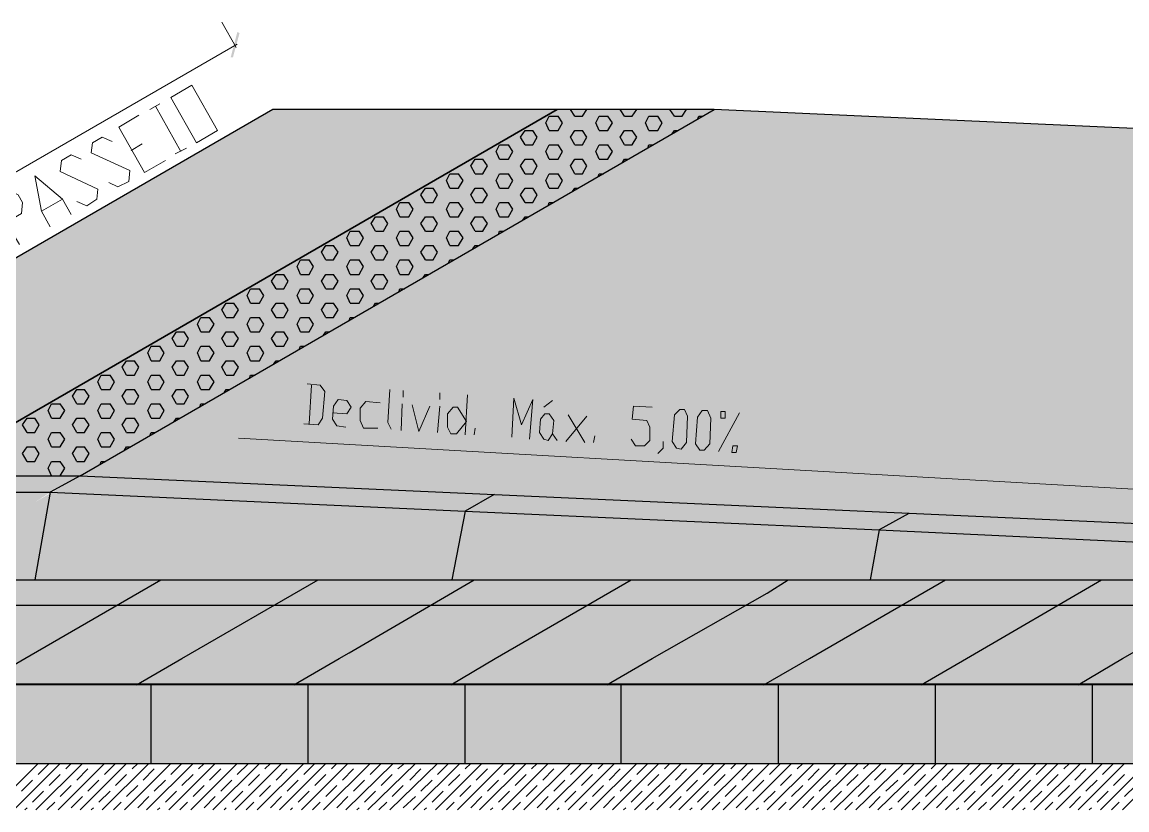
# Model space of a CAD drawing. Header units: feet. Extents: x 203667 to 205527, y 9204857 to 9205156.
# Drawn here: x 203745.794 to 203747.962, y 9204921.285 to 9204922.831 of the extents above; entities that cross this region are included whole.
import ezdxf

# ---------------------------------------------------------------- set-up
doc = ezdxf.new("R2010")
doc.units = ezdxf.units.FT
doc.header["$LTSCALE"] = 0.3
doc.header["$MEASUREMENT"] = 0
doc.layers.add('PDF_0', color=7, linetype='Continuous', true_color=0x929498)
doc.layers.add('PDF_A_Cotas', color=7, linetype='Continuous')
doc.layers.add('PDF_A_Texto', color=7, linetype='Continuous')

msp = doc.modelspace()

# ---------------------------------------------------------------- hatches: boundary and pattern name
at = {"layer": 'PDF_0', "transparency": 33554559}
msp.add_hatch(color=7, dxfattribs=at).paths.add_polyline_path([(203746.2035, 9204922.7617), (203746.2079, 9204922.7617), (203746.2209, 9204922.8095), (203746.2166, 9204922.8116)])
at = {"layer": 'PDF_0', "true_color": 0xdfdfdf, "transparency": 33554559}
msp.add_hatch(color=254, dxfattribs=at).paths.add_polyline_path([(203746.8441, 9204922.6596), (203746.286, 9204922.6596), (203745.0417, 9204921.9408), (203745.5998, 9204921.9408)])
at = {"layer": 'PDF_0', "true_color": 0xffff79, "transparency": 33554559}
msp.add_hatch(color=51, dxfattribs=at).paths.add_polyline_path([(203747.1525, 9204922.6596), (203746.8441, 9204922.6596), (203745.5998, 9204921.9408), (203745.9082, 9204921.9408)])
at = {"layer": 'PDF_0', "true_color": 0x2776bb, "transparency": 33554687}
h = msp.add_hatch(color=152, dxfattribs=at)
h.paths.add_polyline_path([(203750.2318, 9204922.5206), (203747.1525, 9204922.6596), (203746.9136, 9204922.5206), (203745.9082, 9204921.9408), (203748.9875, 9204921.8019), (203749.2263, 9204921.9408), (203749.6104, 9204922.1623), (203751.1482, 9204922.1623), (203751.7692, 9204922.5206)])
h.paths.add_polyline_path([(203754.6075, 9204922.5206), (203754.8485, 9204922.6596), (203751.7692, 9204922.5206), (203750.766, 9204921.9408), (203750.5249, 9204921.8019), (203753.6042, 9204921.9408)])
at = {"layer": 'PDF_0', "true_color": 0xc4c4c4, "transparency": 33554559}
msp.add_hatch(color=9, dxfattribs=at).paths.add_polyline_path([(203752.4641, 9204921.8887), (203750.5249, 9204921.8019), (203748.9875, 9204921.8019), (203747.0483, 9204921.8887), (203745.9082, 9204921.9408), (203745.8192, 9204921.8887), (203745.8496, 9204921.9083), (203745.9082, 9204921.9408), (203745.0417, 9204921.9408), (203744.9831, 9204921.9083), (203744.9809, 9204921.8887), (203744.9549, 9204921.7519), (203744.9527, 9204921.7367), (203754.3816, 9204921.7367), (203754.3816, 9204921.5825), (203754.4707, 9204921.6325), (203754.4707, 9204921.9408), (203753.6042, 9204921.9408)])
at = {"layer": 'PDF_0', "true_color": 0xacacac, "transparency": 33554559}
msp.add_hatch(color=253, dxfattribs=at).paths.add_polyline_path([(203754.3816, 9204921.7367), (203744.9527, 9204921.7367), (203744.918, 9204921.7172), (203744.8029, 9204921.6499), (203744.7963, 9204921.6455), (203744.6856, 9204921.5825), (203744.5966, 9204921.5304), (203754.0277, 9204921.5304), (203754.1145, 9204921.5825), (203754.2253, 9204921.6455)])
at = {"layer": 'PDF_0', "true_color": 0xa3a3a3, "transparency": 33554559}
msp.add_hatch(color=253, dxfattribs=at).paths.add_polyline_path([(203754.3816, 9204921.5825), (203754.3816, 9204921.7367), (203754.1145, 9204921.5825), (203754.0277, 9204921.5304), (203744.5966, 9204921.5304), (203744.5966, 9204921.3762), (203754.0277, 9204921.3762), (203754.2926, 9204921.5304)])

# ---------------------------------------------------------------- linework, layer by layer
at = {"layer": 'PDF_0', "color": 7, "lineweight": 25}
for points in [[(203745.5998, 9204921.9408), (203746.8441, 9204922.6596), (203746.286, 9204922.6596), (203745.0417, 9204921.9408)], [(203745.5998, 9204921.9408), (203746.8441, 9204922.6596)], [(203750.2318, 9204922.5206), (203747.1525, 9204922.6596), (203746.8441, 9204922.6596), (203745.5998, 9204921.9408), (203745.9082, 9204921.9408), (203747.1525, 9204922.6596)], [(203745.9082, 9204921.9408), (203747.1525, 9204922.6596)], [(203747.1525, 9204922.6596), (203746.8441, 9204922.6596)], [(203745.0417, 9204921.9408), (203745.9082, 9204921.9408), (203748.9875, 9204921.8019)], [(203745.9082, 9204921.9408), (203745.8496, 9204921.9083), (203745.8192, 9204921.7367)], [(203744.9831, 9204921.9083), (203745.8496, 9204921.9083), (203746.6639, 9204921.8714), (203747.4761, 9204921.8344), (203748.0841, 9204921.8062), (203748.8984, 9204921.7519)], [(203746.7204, 9204921.9039), (203746.6639, 9204921.8714), (203746.6378, 9204921.7367)], [(203747.5347, 9204921.867), (203747.4761, 9204921.8344), (203747.4587, 9204921.7367)], [(203744.9527, 9204921.7367), (203753.5152, 9204921.7367)], [(203745.615, 9204921.6868), (203746.4359, 9204921.6868)], [(203746.4359, 9204921.6868), (203747.2567, 9204921.6868)], [(203747.2567, 9204921.6868), (203748.0776, 9204921.6868)], [(203744.6009, 9204921.5326), (203754.0298, 9204921.5326)]]:
    msp.add_lwpolyline(points, dxfattribs=at)
at = {"layer": 'PDF_0', "lineweight": 25}
for points in [[(203746.8789, 9204922.6466), (203746.8702, 9204922.6596)], [(203746.8941, 9204922.6466), (203746.9028, 9204922.6596)], [(203746.9766, 9204922.6466), (203746.9679, 9204922.6596)], [(203746.9918, 9204922.6466), (203747.0005, 9204922.6596)], [(203747.0743, 9204922.6466), (203747.0656, 9204922.6596)], [(203747.0895, 9204922.6466), (203747.0982, 9204922.6596)], [(203746.8224, 9204922.6336), (203746.8289, 9204922.6466)], [(203746.8289, 9204922.6466), (203746.8463, 9204922.6466)], [(203746.855, 9204922.6336), (203746.8463, 9204922.6466)], [(203746.8789, 9204922.6466), (203746.8941, 9204922.6466)], [(203746.9201, 9204922.6336), (203746.9267, 9204922.6466)], [(203746.9267, 9204922.6466), (203746.944, 9204922.6466)], [(203746.9527, 9204922.6336), (203746.944, 9204922.6466)], [(203746.9766, 9204922.6466), (203746.9918, 9204922.6466)], [(203747.0179, 9204922.6336), (203747.0244, 9204922.6466)], [(203747.0244, 9204922.6466), (203747.0417, 9204922.6466)], [(203747.0504, 9204922.6336), (203747.0417, 9204922.6466)], [(203747.0743, 9204922.6466), (203747.0895, 9204922.6466)], [(203747.1199, 9204922.6401), (203747.1221, 9204922.6466)], [(203747.1221, 9204922.6466), (203747.1308, 9204922.6466)], [(203746.7725, 9204922.6053), (203746.7812, 9204922.6184)], [(203746.7812, 9204922.6184), (203746.7964, 9204922.6184)], [(203746.805, 9204922.6053), (203746.7964, 9204922.6184)], [(203746.8289, 9204922.6184), (203746.8224, 9204922.6336)], [(203746.8289, 9204922.6184), (203746.8463, 9204922.6184)], [(203746.8463, 9204922.6184), (203746.855, 9204922.6336)], [(203746.8702, 9204922.6053), (203746.8789, 9204922.6184)], [(203746.8789, 9204922.6184), (203746.8941, 9204922.6184)], [(203746.9028, 9204922.6053), (203746.8941, 9204922.6184)], [(203746.9267, 9204922.6184), (203746.9201, 9204922.6336)], [(203746.9267, 9204922.6184), (203746.944, 9204922.6184)], [(203746.944, 9204922.6184), (203746.9527, 9204922.6336)], [(203746.9679, 9204922.6053), (203746.9766, 9204922.6184)], [(203746.9766, 9204922.6184), (203746.9918, 9204922.6184)], [(203747.0005, 9204922.6053), (203746.9918, 9204922.6184)], [(203747.0244, 9204922.6184), (203747.0179, 9204922.6336)], [(203747.0244, 9204922.6184), (203747.0417, 9204922.6184)], [(203747.0417, 9204922.6184), (203747.0504, 9204922.6336)], [(203747.07, 9204922.6119), (203747.0743, 9204922.6184)], [(203747.0743, 9204922.6184), (203747.0808, 9204922.6184)], [(203746.7812, 9204922.5901), (203746.7725, 9204922.6053)], [(203746.7964, 9204922.5901), (203746.805, 9204922.6053)], [(203746.8789, 9204922.5901), (203746.8702, 9204922.6053)], [(203746.8941, 9204922.5901), (203746.9028, 9204922.6053)], [(203746.9766, 9204922.5901), (203746.9679, 9204922.6053)], [(203746.9918, 9204922.5901), (203747.0005, 9204922.6053)], [(203746.7247, 9204922.5771), (203746.7312, 9204922.5901)], [(203746.7312, 9204922.5619), (203746.7247, 9204922.5771)], [(203746.7312, 9204922.5901), (203746.7486, 9204922.5901)], [(203746.7573, 9204922.5771), (203746.7486, 9204922.5901)], [(203746.7486, 9204922.5619), (203746.7573, 9204922.5771)], [(203746.7812, 9204922.5901), (203746.7964, 9204922.5901)], [(203746.8224, 9204922.5771), (203746.8289, 9204922.5901)], [(203746.8289, 9204922.5619), (203746.8224, 9204922.5771)], [(203746.8289, 9204922.5901), (203746.8463, 9204922.5901)], [(203746.855, 9204922.5771), (203746.8463, 9204922.5901)], [(203746.8463, 9204922.5619), (203746.855, 9204922.5771)], [(203746.8789, 9204922.5901), (203746.8941, 9204922.5901)], [(203746.9201, 9204922.5771), (203746.9267, 9204922.5901)], [(203746.9267, 9204922.5619), (203746.9201, 9204922.5771)], [(203746.9267, 9204922.5901), (203746.944, 9204922.5901)], [(203746.9527, 9204922.5771), (203746.944, 9204922.5901)], [(203746.944, 9204922.5619), (203746.9527, 9204922.5771)], [(203746.9766, 9204922.5901), (203746.9918, 9204922.5901)], [(203747.0222, 9204922.5836), (203747.0244, 9204922.5901)], [(203747.0244, 9204922.5901), (203747.0331, 9204922.5901)], [(203746.6748, 9204922.5489), (203746.6834, 9204922.5619)], [(203746.6834, 9204922.5337), (203746.6748, 9204922.5489)], [(203746.6834, 9204922.5619), (203746.6986, 9204922.5619)], [(203746.7073, 9204922.5489), (203746.6986, 9204922.5619)], [(203746.6986, 9204922.5337), (203746.7073, 9204922.5489)], [(203746.7312, 9204922.5619), (203746.7486, 9204922.5619)], [(203746.7725, 9204922.5489), (203746.7812, 9204922.5619)], [(203746.7812, 9204922.5337), (203746.7725, 9204922.5489)], [(203746.7812, 9204922.5619), (203746.7964, 9204922.5619)], [(203746.805, 9204922.5489), (203746.7964, 9204922.5619)], [(203746.7964, 9204922.5337), (203746.805, 9204922.5489)], [(203746.8289, 9204922.5619), (203746.8463, 9204922.5619)], [(203746.8702, 9204922.5489), (203746.8789, 9204922.5619)], [(203746.8789, 9204922.5337), (203746.8702, 9204922.5489)], [(203746.8789, 9204922.5619), (203746.8941, 9204922.5619)], [(203746.9028, 9204922.5489), (203746.8941, 9204922.5619)], [(203746.8941, 9204922.5337), (203746.9028, 9204922.5489)], [(203746.9267, 9204922.5619), (203746.944, 9204922.5619)], [(203746.9723, 9204922.5554), (203746.9766, 9204922.5619)], [(203746.9766, 9204922.5619), (203746.9831, 9204922.5619)], [(203746.627, 9204922.5206), (203746.6335, 9204922.5337)], [(203746.6335, 9204922.5337), (203746.6509, 9204922.5337)], [(203746.6596, 9204922.5206), (203746.6509, 9204922.5337)], [(203746.6834, 9204922.5337), (203746.6986, 9204922.5337)], [(203746.7247, 9204922.5206), (203746.7312, 9204922.5337)], [(203746.7312, 9204922.5337), (203746.7486, 9204922.5337)], [(203746.7573, 9204922.5206), (203746.7486, 9204922.5337)], [(203746.7812, 9204922.5337), (203746.7964, 9204922.5337)], [(203746.8224, 9204922.5206), (203746.8289, 9204922.5337)], [(203746.8289, 9204922.5337), (203746.8463, 9204922.5337)], [(203746.855, 9204922.5206), (203746.8463, 9204922.5337)], [(203746.8789, 9204922.5337), (203746.8941, 9204922.5337)], [(203746.9245, 9204922.5272), (203746.9267, 9204922.5337)], [(203746.9267, 9204922.5337), (203746.9353, 9204922.5337)], [(203746.577, 9204922.4924), (203746.5857, 9204922.5054)], [(203746.5857, 9204922.5054), (203746.6009, 9204922.5054)], [(203746.6096, 9204922.4924), (203746.6009, 9204922.5054)], [(203746.6335, 9204922.5054), (203746.627, 9204922.5206)], [(203746.6335, 9204922.5054), (203746.6509, 9204922.5054)], [(203746.6509, 9204922.5054), (203746.6596, 9204922.5206)], [(203746.6748, 9204922.4924), (203746.6834, 9204922.5054)], [(203746.6834, 9204922.5054), (203746.6986, 9204922.5054)], [(203746.7073, 9204922.4924), (203746.6986, 9204922.5054)], [(203746.7312, 9204922.5054), (203746.7247, 9204922.5206)], [(203746.7312, 9204922.5054), (203746.7486, 9204922.5054)], [(203746.7486, 9204922.5054), (203746.7573, 9204922.5206)], [(203746.7725, 9204922.4924), (203746.7812, 9204922.5054)], [(203746.7812, 9204922.5054), (203746.7964, 9204922.5054)], [(203746.805, 9204922.4924), (203746.7964, 9204922.5054)], [(203746.8289, 9204922.5054), (203746.8224, 9204922.5206)], [(203746.8289, 9204922.5054), (203746.8463, 9204922.5054)], [(203746.8463, 9204922.5054), (203746.855, 9204922.5206)], [(203746.8745, 9204922.4989), (203746.8789, 9204922.5054)], [(203746.8789, 9204922.5054), (203746.8854, 9204922.5054)], [(203746.5857, 9204922.4772), (203746.577, 9204922.4924)], [(203746.6009, 9204922.4772), (203746.6096, 9204922.4924)], [(203746.6834, 9204922.4772), (203746.6748, 9204922.4924)], [(203746.6986, 9204922.4772), (203746.7073, 9204922.4924)], [(203746.7812, 9204922.4772), (203746.7725, 9204922.4924)], [(203746.7964, 9204922.4772), (203746.805, 9204922.4924)], [(203746.5293, 9204922.4642), (203746.5358, 9204922.4772)], [(203746.5358, 9204922.449), (203746.5293, 9204922.4642)], [(203746.5358, 9204922.4772), (203746.5531, 9204922.4772)], [(203746.5618, 9204922.4642), (203746.5531, 9204922.4772)], [(203746.5531, 9204922.449), (203746.5618, 9204922.4642)], [(203746.5857, 9204922.4772), (203746.6009, 9204922.4772)], [(203746.627, 9204922.4642), (203746.6335, 9204922.4772)], [(203746.6335, 9204922.449), (203746.627, 9204922.4642)], [(203746.6335, 9204922.4772), (203746.6509, 9204922.4772)], [(203746.6596, 9204922.4642), (203746.6509, 9204922.4772)], [(203746.6509, 9204922.449), (203746.6596, 9204922.4642)], [(203746.6834, 9204922.4772), (203746.6986, 9204922.4772)], [(203746.7247, 9204922.4642), (203746.7312, 9204922.4772)], [(203746.7312, 9204922.449), (203746.7247, 9204922.4642)], [(203746.7312, 9204922.4772), (203746.7486, 9204922.4772)], [(203746.7573, 9204922.4642), (203746.7486, 9204922.4772)], [(203746.7486, 9204922.449), (203746.7573, 9204922.4642)], [(203746.7812, 9204922.4772), (203746.7964, 9204922.4772)], [(203746.8268, 9204922.4707), (203746.8289, 9204922.4772)], [(203746.8289, 9204922.4772), (203746.8376, 9204922.4772)], [(203746.4793, 9204922.436), (203746.488, 9204922.449)], [(203746.488, 9204922.449), (203746.5032, 9204922.449)], [(203746.5119, 9204922.436), (203746.5032, 9204922.449)], [(203746.5358, 9204922.449), (203746.5531, 9204922.449)], [(203746.577, 9204922.436), (203746.5857, 9204922.449)], [(203746.5857, 9204922.449), (203746.6009, 9204922.449)], [(203746.6096, 9204922.436), (203746.6009, 9204922.449)], [(203746.6335, 9204922.449), (203746.6509, 9204922.449)], [(203746.6748, 9204922.436), (203746.6834, 9204922.449)], [(203746.6834, 9204922.449), (203746.6986, 9204922.449)], [(203746.7073, 9204922.436), (203746.6986, 9204922.449)], [(203746.7312, 9204922.449), (203746.7486, 9204922.449)], [(203746.7768, 9204922.4425), (203746.7812, 9204922.449)], [(203746.7812, 9204922.449), (203746.7877, 9204922.449)], [(203746.4315, 9204922.4077), (203746.4381, 9204922.4208)], [(203746.4381, 9204922.4208), (203746.4554, 9204922.4208)], [(203746.4641, 9204922.4077), (203746.4554, 9204922.4208)], [(203746.488, 9204922.4208), (203746.4793, 9204922.436)], [(203746.488, 9204922.4208), (203746.5032, 9204922.4208)], [(203746.5032, 9204922.4208), (203746.5119, 9204922.436)], [(203746.5293, 9204922.4077), (203746.5358, 9204922.4208)], [(203746.5358, 9204922.4208), (203746.5531, 9204922.4208)], [(203746.5618, 9204922.4077), (203746.5531, 9204922.4208)], [(203746.5857, 9204922.4208), (203746.577, 9204922.436)], [(203746.5857, 9204922.4208), (203746.6009, 9204922.4208)], [(203746.6009, 9204922.4208), (203746.6096, 9204922.436)], [(203746.627, 9204922.4077), (203746.6335, 9204922.4208)], [(203746.6335, 9204922.4208), (203746.6509, 9204922.4208)], [(203746.6596, 9204922.4077), (203746.6509, 9204922.4208)], [(203746.6834, 9204922.4208), (203746.6748, 9204922.436)], [(203746.6834, 9204922.4208), (203746.6986, 9204922.4208)], [(203746.6986, 9204922.4208), (203746.7073, 9204922.436)], [(203746.729, 9204922.4142), (203746.7312, 9204922.4208)], [(203746.7312, 9204922.4208), (203746.7399, 9204922.4208)], [(203746.4381, 9204922.3925), (203746.4315, 9204922.4077)], [(203746.4554, 9204922.3925), (203746.4641, 9204922.4077)], [(203746.5358, 9204922.3925), (203746.5293, 9204922.4077)], [(203746.5531, 9204922.3925), (203746.5618, 9204922.4077)], [(203746.6335, 9204922.3925), (203746.627, 9204922.4077)], [(203746.6509, 9204922.3925), (203746.6596, 9204922.4077)], [(203746.3816, 9204922.3795), (203746.3903, 9204922.3925)], [(203746.3903, 9204922.3643), (203746.3816, 9204922.3795)], [(203746.3903, 9204922.3925), (203746.4055, 9204922.3925)], [(203746.4142, 9204922.3795), (203746.4055, 9204922.3925)], [(203746.4055, 9204922.3643), (203746.4142, 9204922.3795)], [(203746.4381, 9204922.3925), (203746.4554, 9204922.3925)], [(203746.4793, 9204922.3795), (203746.488, 9204922.3925)], [(203746.488, 9204922.3643), (203746.4793, 9204922.3795)], [(203746.488, 9204922.3925), (203746.5032, 9204922.3925)], [(203746.5119, 9204922.3795), (203746.5032, 9204922.3925)], [(203746.5032, 9204922.3643), (203746.5119, 9204922.3795)], [(203746.5358, 9204922.3925), (203746.5531, 9204922.3925)], [(203746.577, 9204922.3795), (203746.5857, 9204922.3925)], [(203746.5857, 9204922.3643), (203746.577, 9204922.3795)], [(203746.5857, 9204922.3925), (203746.6009, 9204922.3925)], [(203746.6096, 9204922.3795), (203746.6009, 9204922.3925)], [(203746.6009, 9204922.3643), (203746.6096, 9204922.3795)], [(203746.6335, 9204922.3925), (203746.6509, 9204922.3925)], [(203746.6791, 9204922.386), (203746.6834, 9204922.3925)], [(203746.6834, 9204922.3925), (203746.69, 9204922.3925)], [(203746.3338, 9204922.3513), (203746.3403, 9204922.3643)], [(203746.3403, 9204922.3643), (203746.3577, 9204922.3643)], [(203746.3664, 9204922.3513), (203746.3577, 9204922.3643)], [(203746.3903, 9204922.3643), (203746.4055, 9204922.3643)], [(203746.4315, 9204922.3513), (203746.4381, 9204922.3643)], [(203746.4381, 9204922.3643), (203746.4554, 9204922.3643)], [(203746.4641, 9204922.3513), (203746.4554, 9204922.3643)], [(203746.488, 9204922.3643), (203746.5032, 9204922.3643)], [(203746.5293, 9204922.3513), (203746.5358, 9204922.3643)], [(203746.5358, 9204922.3643), (203746.5531, 9204922.3643)], [(203746.5618, 9204922.3513), (203746.5531, 9204922.3643)], [(203746.5857, 9204922.3643), (203746.6009, 9204922.3643)], [(203746.6313, 9204922.3578), (203746.6335, 9204922.3643)], [(203746.6335, 9204922.3643), (203746.6422, 9204922.3643)], [(203746.2839, 9204922.323), (203746.2926, 9204922.3361)], [(203746.2926, 9204922.3361), (203746.3078, 9204922.3361)], [(203746.3164, 9204922.323), (203746.3078, 9204922.3361)], [(203746.3403, 9204922.3361), (203746.3338, 9204922.3513)], [(203746.3403, 9204922.3361), (203746.3577, 9204922.3361)], [(203746.3577, 9204922.3361), (203746.3664, 9204922.3513)], [(203746.3816, 9204922.323), (203746.3903, 9204922.3361)], [(203746.3903, 9204922.3361), (203746.4055, 9204922.3361)], [(203746.4142, 9204922.323), (203746.4055, 9204922.3361)], [(203746.4381, 9204922.3361), (203746.4315, 9204922.3513)], [(203746.4381, 9204922.3361), (203746.4554, 9204922.3361)], [(203746.4554, 9204922.3361), (203746.4641, 9204922.3513)], [(203746.4793, 9204922.323), (203746.488, 9204922.3361)], [(203746.488, 9204922.3361), (203746.5032, 9204922.3361)], [(203746.5119, 9204922.323), (203746.5032, 9204922.3361)], [(203746.5358, 9204922.3361), (203746.5293, 9204922.3513)], [(203746.5358, 9204922.3361), (203746.5531, 9204922.3361)], [(203746.5531, 9204922.3361), (203746.5618, 9204922.3513)], [(203746.5814, 9204922.3296), (203746.5857, 9204922.3361)], [(203746.5857, 9204922.3361), (203746.5922, 9204922.3361)], [(203746.2926, 9204922.3078), (203746.2839, 9204922.323)], [(203746.3078, 9204922.3078), (203746.3164, 9204922.323)], [(203746.3903, 9204922.3078), (203746.3816, 9204922.323)], [(203746.4055, 9204922.3078), (203746.4142, 9204922.323)], [(203746.488, 9204922.3078), (203746.4793, 9204922.323)], [(203746.5032, 9204922.3078), (203746.5119, 9204922.323)], [(203746.2361, 9204922.2948), (203746.2426, 9204922.3078)], [(203746.2426, 9204922.2796), (203746.2361, 9204922.2948)], [(203746.2426, 9204922.3078), (203746.26, 9204922.3078)], [(203746.2687, 9204922.2948), (203746.26, 9204922.3078)], [(203746.26, 9204922.2796), (203746.2687, 9204922.2948)], [(203746.2926, 9204922.3078), (203746.3078, 9204922.3078)], [(203746.3338, 9204922.2948), (203746.3403, 9204922.3078)], [(203746.3403, 9204922.2796), (203746.3338, 9204922.2948)], [(203746.3403, 9204922.3078), (203746.3577, 9204922.3078)], [(203746.3664, 9204922.2948), (203746.3577, 9204922.3078)], [(203746.3577, 9204922.2796), (203746.3664, 9204922.2948)], [(203746.3903, 9204922.3078), (203746.4055, 9204922.3078)], [(203746.4315, 9204922.2948), (203746.4381, 9204922.3078)], [(203746.4381, 9204922.2796), (203746.4315, 9204922.2948)], [(203746.4381, 9204922.3078), (203746.4554, 9204922.3078)], [(203746.4641, 9204922.2948), (203746.4554, 9204922.3078)], [(203746.4554, 9204922.2796), (203746.4641, 9204922.2948)], [(203746.488, 9204922.3078), (203746.5032, 9204922.3078)], [(203746.5336, 9204922.3013), (203746.5358, 9204922.3078)], [(203746.5358, 9204922.3078), (203746.5445, 9204922.3078)], [(203746.1862, 9204922.2666), (203746.1948, 9204922.2796)], [(203746.1948, 9204922.2796), (203746.21, 9204922.2796)], [(203746.2187, 9204922.2666), (203746.21, 9204922.2796)], [(203746.2426, 9204922.2796), (203746.26, 9204922.2796)], [(203746.2839, 9204922.2666), (203746.2926, 9204922.2796)], [(203746.2926, 9204922.2796), (203746.3078, 9204922.2796)], [(203746.3164, 9204922.2666), (203746.3078, 9204922.2796)], [(203746.3403, 9204922.2796), (203746.3577, 9204922.2796)], [(203746.3816, 9204922.2666), (203746.3903, 9204922.2796)], [(203746.3903, 9204922.2796), (203746.4055, 9204922.2796)], [(203746.4142, 9204922.2666), (203746.4055, 9204922.2796)], [(203746.4381, 9204922.2796), (203746.4554, 9204922.2796)], [(203746.4837, 9204922.2731), (203746.488, 9204922.2796)], [(203746.488, 9204922.2796), (203746.4945, 9204922.2796)], [(203746.1384, 9204922.2383), (203746.1449, 9204922.2514)], [(203746.1449, 9204922.2514), (203746.1623, 9204922.2514)], [(203746.1709, 9204922.2383), (203746.1623, 9204922.2514)], [(203746.1948, 9204922.2514), (203746.1862, 9204922.2666)], [(203746.1948, 9204922.2514), (203746.21, 9204922.2514)], [(203746.21, 9204922.2514), (203746.2187, 9204922.2666)], [(203746.2361, 9204922.2383), (203746.2426, 9204922.2514)], [(203746.2426, 9204922.2514), (203746.26, 9204922.2514)], [(203746.2687, 9204922.2383), (203746.26, 9204922.2514)], [(203746.2926, 9204922.2514), (203746.2839, 9204922.2666)], [(203746.2926, 9204922.2514), (203746.3078, 9204922.2514)], [(203746.3078, 9204922.2514), (203746.3164, 9204922.2666)], [(203746.3338, 9204922.2383), (203746.3403, 9204922.2514)], [(203746.3403, 9204922.2514), (203746.3577, 9204922.2514)], [(203746.3664, 9204922.2383), (203746.3577, 9204922.2514)], [(203746.3903, 9204922.2514), (203746.3816, 9204922.2666)], [(203746.3903, 9204922.2514), (203746.4055, 9204922.2514)], [(203746.4055, 9204922.2514), (203746.4142, 9204922.2666)], [(203746.4359, 9204922.2449), (203746.4381, 9204922.2514)], [(203746.4381, 9204922.2514), (203746.4467, 9204922.2514)], [(203746.1449, 9204922.2231), (203746.1384, 9204922.2383)], [(203746.1623, 9204922.2231), (203746.1709, 9204922.2383)], [(203746.2426, 9204922.2231), (203746.2361, 9204922.2383)], [(203746.26, 9204922.2231), (203746.2687, 9204922.2383)], [(203746.3403, 9204922.2231), (203746.3338, 9204922.2383)], [(203746.3577, 9204922.2231), (203746.3664, 9204922.2383)], [(203746.0884, 9204922.2101), (203746.0971, 9204922.2231)], [(203746.0971, 9204922.1949), (203746.0884, 9204922.2101)], [(203746.0971, 9204922.2231), (203746.1123, 9204922.2231)], [(203746.121, 9204922.2101), (203746.1123, 9204922.2231)], [(203746.1123, 9204922.1949), (203746.121, 9204922.2101)], [(203746.1449, 9204922.2231), (203746.1623, 9204922.2231)], [(203746.1862, 9204922.2101), (203746.1948, 9204922.2231)], [(203746.1948, 9204922.1949), (203746.1862, 9204922.2101)], [(203746.1948, 9204922.2231), (203746.21, 9204922.2231)], [(203746.2187, 9204922.2101), (203746.21, 9204922.2231)], [(203746.21, 9204922.1949), (203746.2187, 9204922.2101)], [(203746.2426, 9204922.2231), (203746.26, 9204922.2231)], [(203746.2839, 9204922.2101), (203746.2926, 9204922.2231)], [(203746.2926, 9204922.1949), (203746.2839, 9204922.2101)], [(203746.2926, 9204922.2231), (203746.3078, 9204922.2231)], [(203746.3164, 9204922.2101), (203746.3078, 9204922.2231)], [(203746.3078, 9204922.1949), (203746.3164, 9204922.2101)], [(203746.3403, 9204922.2231), (203746.3577, 9204922.2231)], [(203746.3859, 9204922.2166), (203746.3903, 9204922.2231)], [(203746.3903, 9204922.2231), (203746.3968, 9204922.2231)], [(203746.0407, 9204922.1819), (203746.0472, 9204922.1949)], [(203746.0472, 9204922.1667), (203746.0407, 9204922.1819)], [(203746.0472, 9204922.1949), (203746.0645, 9204922.1949)], [(203746.0732, 9204922.1819), (203746.0645, 9204922.1949)], [(203746.0645, 9204922.1667), (203746.0732, 9204922.1819)], [(203746.0971, 9204922.1949), (203746.1123, 9204922.1949)], [(203746.1384, 9204922.1819), (203746.1449, 9204922.1949)], [(203746.1449, 9204922.1667), (203746.1384, 9204922.1819)], [(203746.1449, 9204922.1949), (203746.1623, 9204922.1949)], [(203746.1709, 9204922.1819), (203746.1623, 9204922.1949)], [(203746.1623, 9204922.1667), (203746.1709, 9204922.1819)], [(203746.1948, 9204922.1949), (203746.21, 9204922.1949)], [(203746.2361, 9204922.1819), (203746.2426, 9204922.1949)], [(203746.2426, 9204922.1667), (203746.2361, 9204922.1819)], [(203746.2426, 9204922.1949), (203746.26, 9204922.1949)], [(203746.2687, 9204922.1819), (203746.26, 9204922.1949)], [(203746.26, 9204922.1667), (203746.2687, 9204922.1819)], [(203746.2926, 9204922.1949), (203746.3078, 9204922.1949)], [(203746.3382, 9204922.1884), (203746.3403, 9204922.1949)], [(203746.3403, 9204922.1949), (203746.349, 9204922.1949)], [(203745.9907, 9204922.1537), (203745.9994, 9204922.1667)], [(203745.9994, 9204922.1667), (203746.0146, 9204922.1667)], [(203746.0233, 9204922.1537), (203746.0146, 9204922.1667)], [(203746.0472, 9204922.1667), (203746.0645, 9204922.1667)], [(203746.0884, 9204922.1537), (203746.0971, 9204922.1667)], [(203746.0971, 9204922.1667), (203746.1123, 9204922.1667)], [(203746.121, 9204922.1537), (203746.1123, 9204922.1667)], [(203746.1449, 9204922.1667), (203746.1623, 9204922.1667)], [(203746.1862, 9204922.1537), (203746.1948, 9204922.1667)], [(203746.1948, 9204922.1667), (203746.21, 9204922.1667)], [(203746.2187, 9204922.1537), (203746.21, 9204922.1667)], [(203746.2426, 9204922.1667), (203746.26, 9204922.1667)], [(203746.2882, 9204922.1602), (203746.2926, 9204922.1667)], [(203746.2926, 9204922.1667), (203746.2991, 9204922.1667)], [(203745.9429, 9204922.1254), (203745.9494, 9204922.1385)], [(203745.9494, 9204922.1385), (203745.9668, 9204922.1385)], [(203745.9755, 9204922.1254), (203745.9668, 9204922.1385)], [(203745.9994, 9204922.1385), (203745.9907, 9204922.1537)], [(203745.9994, 9204922.1385), (203746.0146, 9204922.1385)], [(203746.0146, 9204922.1385), (203746.0233, 9204922.1537)], [(203746.0407, 9204922.1254), (203746.0472, 9204922.1385)], [(203746.0472, 9204922.1385), (203746.0645, 9204922.1385)], [(203746.0732, 9204922.1254), (203746.0645, 9204922.1385)], [(203746.0971, 9204922.1385), (203746.0884, 9204922.1537)], [(203746.0971, 9204922.1385), (203746.1123, 9204922.1385)], [(203746.1123, 9204922.1385), (203746.121, 9204922.1537)], [(203746.1384, 9204922.1254), (203746.1449, 9204922.1385)], [(203746.1449, 9204922.1385), (203746.1623, 9204922.1385)], [(203746.1709, 9204922.1254), (203746.1623, 9204922.1385)], [(203746.1948, 9204922.1385), (203746.1862, 9204922.1537)], [(203746.1948, 9204922.1385), (203746.21, 9204922.1385)], [(203746.21, 9204922.1385), (203746.2187, 9204922.1537)], [(203746.2404, 9204922.1319), (203746.2426, 9204922.1385)], [(203746.2426, 9204922.1385), (203746.2513, 9204922.1385)], [(203745.9494, 9204922.1102), (203745.9429, 9204922.1254)], [(203745.9668, 9204922.1102), (203745.9755, 9204922.1254)], [(203746.0472, 9204922.1102), (203746.0407, 9204922.1254)], [(203746.0645, 9204922.1102), (203746.0732, 9204922.1254)], [(203746.1449, 9204922.1102), (203746.1384, 9204922.1254)], [(203746.1623, 9204922.1102), (203746.1709, 9204922.1254)], [(203745.893, 9204922.0972), (203745.9017, 9204922.1102)], [(203745.9017, 9204922.082), (203745.893, 9204922.0972)], [(203745.9017, 9204922.1102), (203745.9169, 9204922.1102)], [(203745.9256, 9204922.0972), (203745.9169, 9204922.1102)], [(203745.9169, 9204922.082), (203745.9256, 9204922.0972)], [(203745.9494, 9204922.1102), (203745.9668, 9204922.1102)], [(203745.9907, 9204922.0972), (203745.9994, 9204922.1102)], [(203745.9994, 9204922.082), (203745.9907, 9204922.0972)], [(203745.9994, 9204922.1102), (203746.0146, 9204922.1102)], [(203746.0233, 9204922.0972), (203746.0146, 9204922.1102)], [(203746.0146, 9204922.082), (203746.0233, 9204922.0972)], [(203746.0472, 9204922.1102), (203746.0645, 9204922.1102)], [(203746.0884, 9204922.0972), (203746.0971, 9204922.1102)], [(203746.0971, 9204922.082), (203746.0884, 9204922.0972)], [(203746.0971, 9204922.1102), (203746.1123, 9204922.1102)], [(203746.121, 9204922.0972), (203746.1123, 9204922.1102)], [(203746.1123, 9204922.082), (203746.121, 9204922.0972)], [(203746.1449, 9204922.1102), (203746.1623, 9204922.1102)], [(203746.1905, 9204922.1037), (203746.1948, 9204922.1102)], [(203746.1948, 9204922.1102), (203746.2014, 9204922.1102)], [(203745.8452, 9204922.069), (203745.8517, 9204922.082)], [(203745.8517, 9204922.082), (203745.8691, 9204922.082)], [(203745.8778, 9204922.069), (203745.8691, 9204922.082)], [(203745.9017, 9204922.082), (203745.9169, 9204922.082)], [(203745.9429, 9204922.069), (203745.9494, 9204922.082)], [(203745.9494, 9204922.082), (203745.9668, 9204922.082)], [(203745.9755, 9204922.069), (203745.9668, 9204922.082)], [(203745.9994, 9204922.082), (203746.0146, 9204922.082)], [(203746.0407, 9204922.069), (203746.0472, 9204922.082)], [(203746.0472, 9204922.082), (203746.0645, 9204922.082)], [(203746.0732, 9204922.069), (203746.0645, 9204922.082)], [(203746.0971, 9204922.082), (203746.1123, 9204922.082)], [(203746.1427, 9204922.0755), (203746.1449, 9204922.082)], [(203746.1449, 9204922.082), (203746.1536, 9204922.082)], [(203745.7953, 9204922.0407), (203745.804, 9204922.0538)], [(203745.804, 9204922.0538), (203745.8192, 9204922.0538)], [(203745.8278, 9204922.0407), (203745.8192, 9204922.0538)], [(203745.8517, 9204922.0538), (203745.8452, 9204922.069)], [(203745.8517, 9204922.0538), (203745.8691, 9204922.0538)], [(203745.8691, 9204922.0538), (203745.8778, 9204922.069)], [(203745.893, 9204922.0407), (203745.9017, 9204922.0538)], [(203745.9017, 9204922.0538), (203745.9169, 9204922.0538)], [(203745.9256, 9204922.0407), (203745.9169, 9204922.0538)], [(203745.9494, 9204922.0538), (203745.9429, 9204922.069)], [(203745.9494, 9204922.0538), (203745.9668, 9204922.0538)], [(203745.9668, 9204922.0538), (203745.9755, 9204922.069)], [(203745.9907, 9204922.0407), (203745.9994, 9204922.0538)], [(203745.9994, 9204922.0538), (203746.0146, 9204922.0538)], [(203746.0233, 9204922.0407), (203746.0146, 9204922.0538)], [(203746.0472, 9204922.0538), (203746.0407, 9204922.069)], [(203746.0472, 9204922.0538), (203746.0645, 9204922.0538)], [(203746.0645, 9204922.0538), (203746.0732, 9204922.069)], [(203746.0928, 9204922.0472), (203746.0971, 9204922.0538)], [(203746.0971, 9204922.0538), (203746.1036, 9204922.0538)], [(203745.804, 9204922.0255), (203745.7953, 9204922.0407)], [(203745.8192, 9204922.0255), (203745.8278, 9204922.0407)], [(203745.9017, 9204922.0255), (203745.893, 9204922.0407)], [(203745.9169, 9204922.0255), (203745.9256, 9204922.0407)], [(203745.9994, 9204922.0255), (203745.9907, 9204922.0407)], [(203746.0146, 9204922.0255), (203746.0233, 9204922.0407)], [(203745.804, 9204922.0255), (203745.8192, 9204922.0255)], [(203745.8452, 9204922.0125), (203745.8517, 9204922.0255)], [(203745.8517, 9204921.9973), (203745.8452, 9204922.0125)], [(203745.8517, 9204922.0255), (203745.8691, 9204922.0255)], [(203745.8778, 9204922.0125), (203745.8691, 9204922.0255)], [(203745.8691, 9204921.9973), (203745.8778, 9204922.0125)], [(203745.9017, 9204922.0255), (203745.9169, 9204922.0255)], [(203745.9429, 9204922.0125), (203745.9494, 9204922.0255)], [(203745.9494, 9204921.9973), (203745.9429, 9204922.0125)], [(203745.9494, 9204922.0255), (203745.9668, 9204922.0255)], [(203745.9755, 9204922.0125), (203745.9668, 9204922.0255)], [(203745.9668, 9204921.9973), (203745.9755, 9204922.0125)], [(203745.9994, 9204922.0255), (203746.0146, 9204922.0255)], [(203746.045, 9204922.019), (203746.0472, 9204922.0255)], [(203746.0472, 9204922.0255), (203746.0559, 9204922.0255)], [(203745.7953, 9204921.9843), (203745.804, 9204921.9973)], [(203745.804, 9204921.9973), (203745.8192, 9204921.9973)], [(203745.8278, 9204921.9843), (203745.8192, 9204921.9973)], [(203745.8517, 9204921.9973), (203745.8691, 9204921.9973)], [(203745.893, 9204921.9843), (203745.9017, 9204921.9973)], [(203745.9017, 9204921.9973), (203745.9169, 9204921.9973)], [(203745.9256, 9204921.9843), (203745.9169, 9204921.9973)], [(203745.9494, 9204921.9973), (203745.9668, 9204921.9973)], [(203745.9951, 9204921.9908), (203745.9994, 9204921.9973)], [(203745.9994, 9204921.9973), (203746.0059, 9204921.9973)], [(203745.804, 9204921.9691), (203745.7953, 9204921.9843)], [(203745.804, 9204921.9691), (203745.8192, 9204921.9691)], [(203745.8192, 9204921.9691), (203745.8278, 9204921.9843)], [(203745.8452, 9204921.956), (203745.8517, 9204921.9691)], [(203745.8517, 9204921.9691), (203745.8691, 9204921.9691)], [(203745.8778, 9204921.956), (203745.8691, 9204921.9691)], [(203745.9017, 9204921.9691), (203745.893, 9204921.9843)], [(203745.9017, 9204921.9691), (203745.9169, 9204921.9691)], [(203745.9169, 9204921.9691), (203745.9256, 9204921.9843)], [(203745.9473, 9204921.9626), (203745.9494, 9204921.9691)], [(203745.9494, 9204921.9691), (203745.9581, 9204921.9691)], [(203745.8517, 9204921.9408), (203745.8452, 9204921.956)], [(203745.8691, 9204921.9408), (203745.8778, 9204921.956)]]:
    msp.add_lwpolyline(points, dxfattribs=at)
at = {"layer": 'PDF_0', "color": 252, "lineweight": 25, "true_color": 0x858585}
for points in [[(203745.7106, 9204921.5304), (203745.7996, 9204921.5825), (203746.0667, 9204921.7367)], [(203746.0189, 9204921.5304), (203746.108, 9204921.5825), (203746.3751, 9204921.7367)], [(203746.3273, 9204921.5304), (203746.4163, 9204921.5825), (203746.4359, 9204921.5934), (203746.6813, 9204921.7367)], [(203746.6357, 9204921.5304), (203746.7225, 9204921.5825), (203746.9896, 9204921.7367)], [(203746.9419, 9204921.5304), (203747.0309, 9204921.5825), (203747.2567, 9204921.7107), (203747.298, 9204921.7367)], [(203747.2502, 9204921.5304), (203747.3393, 9204921.5825), (203747.6064, 9204921.7367)], [(203747.5586, 9204921.5304), (203747.6476, 9204921.5825), (203747.9125, 9204921.7367)], [(203747.8669, 9204921.5304), (203747.9538, 9204921.5825), (203748.0776, 9204921.652), (203748.2209, 9204921.7367)]]:
    msp.add_lwpolyline(points, dxfattribs=at)
at = {"layer": 'PDF_0', "color": 7, "lineweight": 25}
msp.add_lwpolyline([(203754.0277, 9204921.5304), (203744.5966, 9204921.5304), (203744.5966, 9204921.3762), (203754.0277, 9204921.3762)], close=True, dxfattribs=at)
at = {"layer": 'PDF_0', "color": 252, "lineweight": 25, "true_color": 0x868686}
for points in [[(203746.0472, 9204921.3762), (203746.0472, 9204921.5304)], [(203746.3555, 9204921.3762), (203746.3555, 9204921.5304)], [(203746.6639, 9204921.3762), (203746.6639, 9204921.5304)], [(203746.9701, 9204921.3762), (203746.9701, 9204921.5304)], [(203747.2784, 9204921.3762), (203747.2784, 9204921.5304)], [(203747.5868, 9204921.3762), (203747.5868, 9204921.5304)], [(203747.8952, 9204921.3762), (203747.8952, 9204921.5304)]]:
    msp.add_lwpolyline(points, dxfattribs=at)
at = {"layer": 'PDF_0', "color": 45, "lineweight": 5, "true_color": 0xab7f53}
for points in [[(203745.7345, 9204921.285), (203745.8257, 9204921.3762)], [(203745.7779, 9204921.285), (203745.8691, 9204921.3762)], [(203745.8213, 9204921.285), (203745.9125, 9204921.3762)], [(203745.8257, 9204921.3545), (203745.8474, 9204921.3762)], [(203745.8648, 9204921.285), (203745.956, 9204921.3762)], [(203745.88, 9204921.3654), (203745.8908, 9204921.3762)], [(203745.9017, 9204921.3437), (203745.9234, 9204921.3654)], [(203745.9082, 9204921.285), (203745.9994, 9204921.3762)], [(203745.9516, 9204921.285), (203746.0428, 9204921.3762)], [(203745.956, 9204921.3545), (203745.9777, 9204921.3762)], [(203745.9951, 9204921.285), (203746.0863, 9204921.3762)], [(203746.0103, 9204921.3654), (203746.0211, 9204921.3762)], [(203746.032, 9204921.3437), (203746.0537, 9204921.3654)], [(203746.0385, 9204921.285), (203746.1297, 9204921.3762)], [(203746.0819, 9204921.285), (203746.1731, 9204921.3762)], [(203746.0863, 9204921.3545), (203746.108, 9204921.3762)], [(203746.1253, 9204921.285), (203746.2166, 9204921.3762)], [(203746.1405, 9204921.3654), (203746.1514, 9204921.3762)], [(203746.1623, 9204921.3437), (203746.184, 9204921.3654)], [(203746.1688, 9204921.285), (203746.26, 9204921.3762)], [(203746.2122, 9204921.285), (203746.3034, 9204921.3762)], [(203746.2166, 9204921.3545), (203746.2383, 9204921.3762)], [(203746.2556, 9204921.285), (203746.3468, 9204921.3762)], [(203746.2708, 9204921.3654), (203746.2817, 9204921.3762)], [(203746.2926, 9204921.3437), (203746.3143, 9204921.3654)], [(203746.2991, 9204921.285), (203746.3903, 9204921.3762)], [(203746.3425, 9204921.285), (203746.4337, 9204921.3762)], [(203746.3468, 9204921.3545), (203746.3686, 9204921.3762)], [(203746.3859, 9204921.285), (203746.4771, 9204921.3762)], [(203746.4011, 9204921.3654), (203746.412, 9204921.3762)], [(203746.4229, 9204921.3437), (203746.4446, 9204921.3654)], [(203746.4294, 9204921.285), (203746.5227, 9204921.3762)], [(203746.4728, 9204921.285), (203746.5662, 9204921.3762)], [(203746.4771, 9204921.3545), (203746.4989, 9204921.3762)], [(203746.5162, 9204921.285), (203746.6096, 9204921.3762)], [(203746.5314, 9204921.3654), (203746.5445, 9204921.3762)], [(203746.5553, 9204921.3437), (203746.577, 9204921.3654)], [(203746.5618, 9204921.285), (203746.653, 9204921.3762)], [(203746.6053, 9204921.285), (203746.6965, 9204921.3762)], [(203746.6096, 9204921.3545), (203746.6313, 9204921.3762)], [(203746.6487, 9204921.285), (203746.7399, 9204921.3762)], [(203746.6639, 9204921.3654), (203746.6748, 9204921.3762)], [(203746.6856, 9204921.3437), (203746.7073, 9204921.3654)], [(203746.6921, 9204921.285), (203746.7833, 9204921.3762)], [(203746.7356, 9204921.285), (203746.8268, 9204921.3762)], [(203746.7399, 9204921.3545), (203746.7616, 9204921.3762)], [(203746.779, 9204921.285), (203746.8702, 9204921.3762)], [(203746.7942, 9204921.3654), (203746.805, 9204921.3762)], [(203746.8159, 9204921.3437), (203746.8376, 9204921.3654)], [(203746.8224, 9204921.285), (203746.9136, 9204921.3762)], [(203746.8659, 9204921.285), (203746.9571, 9204921.3762)], [(203746.8702, 9204921.3545), (203746.8919, 9204921.3762)], [(203746.9093, 9204921.285), (203747.0005, 9204921.3762)], [(203746.9245, 9204921.3654), (203746.9353, 9204921.3762)], [(203746.9462, 9204921.3437), (203746.9679, 9204921.3654)], [(203746.9527, 9204921.285), (203747.0439, 9204921.3762)], [(203746.9961, 9204921.285), (203747.0874, 9204921.3762)], [(203747.0005, 9204921.3545), (203747.0222, 9204921.3762)], [(203747.0396, 9204921.285), (203747.1308, 9204921.3762)], [(203747.0548, 9204921.3654), (203747.0656, 9204921.3762)], [(203747.0765, 9204921.3437), (203747.0982, 9204921.3654)], [(203747.083, 9204921.285), (203747.1742, 9204921.3762)], [(203747.1264, 9204921.285), (203747.2176, 9204921.3762)], [(203747.1308, 9204921.3545), (203747.1525, 9204921.3762)], [(203747.1699, 9204921.285), (203747.2611, 9204921.3762)], [(203747.1851, 9204921.3654), (203747.1959, 9204921.3762)], [(203747.2068, 9204921.3437), (203747.2285, 9204921.3654)], [(203747.2133, 9204921.285), (203747.3045, 9204921.3762)], [(203747.2567, 9204921.285), (203747.3479, 9204921.3762)], [(203747.2611, 9204921.3545), (203747.2828, 9204921.3762)], [(203747.3002, 9204921.285), (203747.3914, 9204921.3762)], [(203747.3154, 9204921.3654), (203747.3262, 9204921.3762)], [(203747.3371, 9204921.3437), (203747.3588, 9204921.3654)], [(203747.3436, 9204921.285), (203747.4348, 9204921.3762)], [(203747.387, 9204921.285), (203747.4804, 9204921.3762)], [(203747.3914, 9204921.3545), (203747.4131, 9204921.3762)], [(203747.4305, 9204921.285), (203747.5238, 9204921.3762)], [(203747.4457, 9204921.3654), (203747.4565, 9204921.3762)], [(203747.4674, 9204921.3437), (203747.4891, 9204921.3654)], [(203747.4739, 9204921.285), (203747.5673, 9204921.3762)], [(203747.5195, 9204921.285), (203747.6107, 9204921.3762)], [(203747.5238, 9204921.3545), (203747.5456, 9204921.3762)], [(203747.5629, 9204921.285), (203747.6541, 9204921.3762)], [(203747.5781, 9204921.3654), (203747.589, 9204921.3762)], [(203747.5998, 9204921.3437), (203747.6216, 9204921.3654)], [(203747.6064, 9204921.285), (203747.6976, 9204921.3762)], [(203747.6498, 9204921.285), (203747.741, 9204921.3762)], [(203747.6541, 9204921.3545), (203747.6758, 9204921.3762)], [(203747.6932, 9204921.285), (203747.7844, 9204921.3762)], [(203747.7084, 9204921.3654), (203747.7193, 9204921.3762)], [(203747.7301, 9204921.3437), (203747.7518, 9204921.3654)], [(203747.7366, 9204921.285), (203747.8279, 9204921.3762)], [(203747.7801, 9204921.285), (203747.8713, 9204921.3762)], [(203747.7844, 9204921.3545), (203747.8061, 9204921.3762)], [(203747.8235, 9204921.285), (203747.9147, 9204921.3762)], [(203747.8387, 9204921.3654), (203747.8496, 9204921.3762)], [(203747.8604, 9204921.3437), (203747.8821, 9204921.3654)], [(203747.8669, 9204921.285), (203747.9581, 9204921.3762)], [(203747.9104, 9204921.285), (203748.0016, 9204921.3762)], [(203747.9147, 9204921.3545), (203747.9364, 9204921.3762)], [(203747.9538, 9204921.285), (203748.045, 9204921.3762)], [(203745.7931, 9204921.3219), (203745.8148, 9204921.3437)], [(203745.8474, 9204921.3328), (203745.8691, 9204921.3545)], [(203745.9234, 9204921.3219), (203745.9451, 9204921.3437)], [(203745.9777, 9204921.3328), (203745.9994, 9204921.3545)], [(203746.0537, 9204921.3219), (203746.0754, 9204921.3437)], [(203746.108, 9204921.3328), (203746.1297, 9204921.3545)], [(203746.184, 9204921.3219), (203746.2057, 9204921.3437)], [(203746.2383, 9204921.3328), (203746.26, 9204921.3545)], [(203746.3143, 9204921.3219), (203746.336, 9204921.3437)], [(203746.3686, 9204921.3328), (203746.3903, 9204921.3545)], [(203746.4446, 9204921.3219), (203746.4663, 9204921.3437)], [(203746.4989, 9204921.3328), (203746.5206, 9204921.3545)], [(203746.577, 9204921.3219), (203746.5987, 9204921.3437)], [(203746.6313, 9204921.3328), (203746.653, 9204921.3545)], [(203746.7073, 9204921.3219), (203746.729, 9204921.3437)], [(203746.7616, 9204921.3328), (203746.7833, 9204921.3545)], [(203746.8376, 9204921.3219), (203746.8593, 9204921.3437)], [(203746.8919, 9204921.3328), (203746.9136, 9204921.3545)], [(203746.9679, 9204921.3219), (203746.9896, 9204921.3437)], [(203747.0222, 9204921.3328), (203747.0439, 9204921.3545)], [(203747.0982, 9204921.3219), (203747.1199, 9204921.3437)], [(203747.1525, 9204921.3328), (203747.1742, 9204921.3545)], [(203747.2285, 9204921.3219), (203747.2502, 9204921.3437)], [(203747.2828, 9204921.3328), (203747.3045, 9204921.3545)], [(203747.3588, 9204921.3219), (203747.3805, 9204921.3437)], [(203747.4131, 9204921.3328), (203747.4348, 9204921.3545)], [(203747.4891, 9204921.3219), (203747.513, 9204921.3437)], [(203747.5456, 9204921.3328), (203747.5673, 9204921.3545)], [(203747.6216, 9204921.3219), (203747.6433, 9204921.3437)], [(203747.6758, 9204921.3328), (203747.6976, 9204921.3545)], [(203747.7518, 9204921.3219), (203747.7736, 9204921.3437)], [(203747.8061, 9204921.3328), (203747.8279, 9204921.3545)], [(203747.8821, 9204921.3219), (203747.9039, 9204921.3437)], [(203747.9364, 9204921.3328), (203747.9581, 9204921.3545)], [(203745.8148, 9204921.3002), (203745.8365, 9204921.3219)], [(203745.8691, 9204921.3111), (203745.8908, 9204921.3328)], [(203745.9451, 9204921.3002), (203745.9668, 9204921.3219)], [(203745.9994, 9204921.3111), (203746.0211, 9204921.3328)], [(203746.0754, 9204921.3002), (203746.0971, 9204921.3219)], [(203746.1297, 9204921.3111), (203746.1514, 9204921.3328)], [(203746.2057, 9204921.3002), (203746.2274, 9204921.3219)], [(203746.26, 9204921.3111), (203746.2817, 9204921.3328)], [(203746.336, 9204921.3002), (203746.3577, 9204921.3219)], [(203746.3903, 9204921.3111), (203746.412, 9204921.3328)], [(203746.4663, 9204921.3002), (203746.488, 9204921.3219)], [(203746.5206, 9204921.3111), (203746.5423, 9204921.3328)], [(203746.5987, 9204921.3002), (203746.6205, 9204921.3219)], [(203746.653, 9204921.3111), (203746.6748, 9204921.3328)], [(203746.729, 9204921.3002), (203746.7508, 9204921.3219)], [(203746.7833, 9204921.3111), (203746.805, 9204921.3328)], [(203746.8593, 9204921.3002), (203746.8811, 9204921.3219)], [(203746.9136, 9204921.3111), (203746.9353, 9204921.3328)], [(203746.9896, 9204921.3002), (203747.0113, 9204921.3219)], [(203747.0439, 9204921.3111), (203747.0656, 9204921.3328)], [(203747.1199, 9204921.3002), (203747.1416, 9204921.3219)], [(203747.1742, 9204921.3111), (203747.1959, 9204921.3328)], [(203747.2502, 9204921.3002), (203747.2719, 9204921.3219)], [(203747.3045, 9204921.3111), (203747.3262, 9204921.3328)], [(203747.3805, 9204921.3002), (203747.4022, 9204921.3219)], [(203747.4348, 9204921.3111), (203747.4565, 9204921.3328)], [(203747.513, 9204921.3002), (203747.5347, 9204921.3219)], [(203747.5673, 9204921.3111), (203747.589, 9204921.3328)], [(203747.6433, 9204921.3002), (203747.665, 9204921.3219)], [(203747.6976, 9204921.3111), (203747.7193, 9204921.3328)], [(203747.7736, 9204921.3002), (203747.7953, 9204921.3219)], [(203747.8279, 9204921.3111), (203747.8496, 9204921.3328)], [(203747.9039, 9204921.3002), (203747.9256, 9204921.3219)], [(203747.9581, 9204921.3111), (203747.9799, 9204921.3328)], [(203745.843, 9204921.285), (203745.8582, 9204921.3002)], [(203745.8908, 9204921.2894), (203745.9125, 9204921.3111)], [(203745.9733, 9204921.285), (203745.9885, 9204921.3002)], [(203746.0211, 9204921.2894), (203746.0428, 9204921.3111)], [(203746.1036, 9204921.285), (203746.1188, 9204921.3002)], [(203746.1514, 9204921.2894), (203746.1731, 9204921.3111)], [(203746.2339, 9204921.285), (203746.2491, 9204921.3002)], [(203746.2817, 9204921.2894), (203746.3034, 9204921.3111)], [(203746.3642, 9204921.285), (203746.3794, 9204921.3002)], [(203746.412, 9204921.2894), (203746.4337, 9204921.3111)], [(203746.4945, 9204921.285), (203746.5097, 9204921.3002)], [(203746.5423, 9204921.2894), (203746.5662, 9204921.3111)], [(203746.627, 9204921.285), (203746.6422, 9204921.3002)], [(203746.6748, 9204921.2894), (203746.6965, 9204921.3111)], [(203746.7573, 9204921.285), (203746.7725, 9204921.3002)], [(203746.805, 9204921.2894), (203746.8268, 9204921.3111)], [(203746.8876, 9204921.285), (203746.9028, 9204921.3002)], [(203746.9353, 9204921.2894), (203746.9571, 9204921.3111)], [(203747.0179, 9204921.285), (203747.0331, 9204921.3002)], [(203747.0656, 9204921.2894), (203747.0874, 9204921.3111)], [(203747.1482, 9204921.285), (203747.1634, 9204921.3002)], [(203747.1959, 9204921.2894), (203747.2176, 9204921.3111)], [(203747.2784, 9204921.285), (203747.2936, 9204921.3002)], [(203747.3262, 9204921.2894), (203747.3479, 9204921.3111)], [(203747.4087, 9204921.285), (203747.4239, 9204921.3002)], [(203747.4565, 9204921.2894), (203747.4782, 9204921.3111)], [(203747.5412, 9204921.285), (203747.5564, 9204921.3002)], [(203747.589, 9204921.2894), (203747.6107, 9204921.3111)], [(203747.6715, 9204921.285), (203747.6867, 9204921.3002)], [(203747.7193, 9204921.2894), (203747.741, 9204921.3111)], [(203747.8018, 9204921.285), (203747.817, 9204921.3002)], [(203747.8496, 9204921.2894), (203747.8713, 9204921.3111)], [(203747.9321, 9204921.285), (203747.9473, 9204921.3002)], [(203745.7996, 9204921.285), (203745.804, 9204921.2894)], [(203745.9299, 9204921.285), (203745.9342, 9204921.2894)], [(203746.0602, 9204921.285), (203746.0645, 9204921.2894)], [(203746.1905, 9204921.285), (203746.1948, 9204921.2894)], [(203746.3208, 9204921.285), (203746.3251, 9204921.2894)], [(203746.4511, 9204921.285), (203746.4554, 9204921.2894)], [(203746.5835, 9204921.285), (203746.5879, 9204921.2894)], [(203746.7138, 9204921.285), (203746.7182, 9204921.2894)], [(203746.8441, 9204921.285), (203746.8485, 9204921.2894)], [(203746.9744, 9204921.285), (203746.9788, 9204921.2894)], [(203747.1047, 9204921.285), (203747.1091, 9204921.2894)], [(203747.235, 9204921.285), (203747.2394, 9204921.2894)], [(203747.3653, 9204921.285), (203747.3697, 9204921.2894)], [(203747.4956, 9204921.285), (203747.5021, 9204921.2894)], [(203747.6281, 9204921.285), (203747.6324, 9204921.2894)], [(203747.7584, 9204921.285), (203747.7627, 9204921.2894)], [(203747.8887, 9204921.285), (203747.893, 9204921.2894)]]:
    msp.add_lwpolyline(points, dxfattribs=at)
at = {"layer": 'PDF_A_Cotas', "lineweight": 0}
for points in [[(203746.2144, 9204922.7812), (203746.1862, 9204922.8312)], [(203744.9636, 9204922.0646), (203746.2166, 9204922.7878)]]:
    msp.add_lwpolyline(points, dxfattribs=at)
at = {"layer": 'PDF_A_Cotas', "lineweight": 18}
msp.add_lwpolyline([(203748.9375, 9204921.8844), (203748.9288, 9204921.8605), (203746.2187, 9204922.0147)], dxfattribs=at)
at = {"layer": 'PDF_A_Cotas', "color": 250, "lineweight": 0, "true_color": 0x3a3a3a}
for points in [[(203744.5966, 9204921.5304), (203754.0277, 9204921.5304)], [(203754.0277, 9204921.3762), (203744.5966, 9204921.3762)]]:
    msp.add_lwpolyline(points, dxfattribs=at)
at = {"layer": 'PDF_A_Texto', "lineweight": 0}
msp.add_lwpolyline([(203746.1362, 9204922.5945), (203746.0863, 9204922.6835), (203746.1275, 9204922.7074), (203746.1775, 9204922.6184)], close=True, dxfattribs=at)
for points in [[(203746.045, 9204922.6596), (203746.0645, 9204922.6705)], [(203746.0559, 9204922.6661), (203746.1058, 9204922.5771)], [(203746.0341, 9204922.5359), (203745.9842, 9204922.6249), (203746.0233, 9204922.6488)], [(203745.9647, 9204922.5163), (203745.982, 9204922.5076), (203746.0037, 9204922.5185), (203746.0059, 9204922.5402), (203745.9299, 9204922.5749), (203745.9321, 9204922.5945), (203745.9516, 9204922.6053), (203745.9712, 9204922.5967)], [(203746.0081, 9204922.5793), (203746.0298, 9204922.5923)], [(203745.9017, 9204922.4794), (203745.9212, 9204922.4707), (203745.9408, 9204922.4837), (203745.9429, 9204922.5033), (203745.8691, 9204922.538), (203745.8713, 9204922.5597), (203745.8908, 9204922.5706), (203745.9104, 9204922.5619)], [(203746.0949, 9204922.5728), (203746.1167, 9204922.5836)], [(203746.0341, 9204922.5359), (203746.0754, 9204922.5597)], [(203745.8496, 9204922.4294), (203745.8322, 9204922.4598), (203745.8192, 9204922.5293), (203745.8734, 9204922.4837), (203745.8908, 9204922.4533)], [(203745.7888, 9204922.3947), (203745.7366, 9204922.4816), (203745.7692, 9204922.5011), (203745.7866, 9204922.4924), (203745.7953, 9204922.4772), (203745.7931, 9204922.4555), (203745.7627, 9204922.4381)], [(203745.8322, 9204922.4598), (203745.8734, 9204922.4837)]]:
    msp.add_lwpolyline(points, dxfattribs=at)
at = {"layer": 'PDF_A_Texto', "lineweight": 18}
for points in [[(203746.3468, 9204922.0429), (203746.3751, 9204922.0407), (203746.3838, 9204922.0538), (203746.3881, 9204922.1059), (203746.3794, 9204922.1189), (203746.3534, 9204922.1211)], [(203746.362, 9204922.1189), (203746.3577, 9204922.0429)], [(203746.5162, 9204922.1102), (203746.5119, 9204922.0451), (203746.5184, 9204922.032)], [(203746.5423, 9204922.095), (203746.5423, 9204922.1081)], [(203746.6139, 9204922.0907), (203746.6139, 9204922.1037)], [(203746.6682, 9204922.0994), (203746.6639, 9204922.0212)], [(203746.4033, 9204922.0646), (203746.4315, 9204922.0624), (203746.4402, 9204922.0755), (203746.4315, 9204922.0885), (203746.4142, 9204922.0907), (203746.4055, 9204922.0776), (203746.4033, 9204922.0516), (203746.412, 9204922.0386), (203746.4294, 9204922.0364)], [(203746.4967, 9204922.0842), (203746.4685, 9204922.0863), (203746.4576, 9204922.0733), (203746.4576, 9204922.0494), (203746.4641, 9204922.0342), (203746.4923, 9204922.0342)], [(203746.5379, 9204922.0299), (203746.5401, 9204922.082)], [(203746.5597, 9204922.0798), (203746.5727, 9204922.0277), (203746.5944, 9204922.0776)], [(203746.6096, 9204922.0255), (203746.6139, 9204922.0776)], [(203746.7551, 9204922.0168), (203746.7594, 9204922.0929), (203746.7746, 9204922.0407), (203746.7964, 9204922.0907), (203746.7898, 9204922.0125)], [(203746.8354, 9204922.0885), (203746.8181, 9204922.0755)], [(203746.9896, 9204922.0125), (203746.9983, 9204921.9995), (203747.0157, 9204921.9995), (203747.0265, 9204922.0103), (203747.0265, 9204922.0364), (203747.02, 9204922.0494), (203746.9918, 9204922.0516), (203746.994, 9204922.0776), (203747.0309, 9204922.0755)], [(203746.8615, 9204922.0082), (203746.9028, 9204922.0581)], [(203746.8659, 9204922.0603), (203746.8984, 9204922.006)], [(203747.2024, 9204922.0646), (203747.1612, 9204921.9886)], [(203746.6813, 9204922.0212), (203746.6834, 9204922.0342)], [(203746.8354, 9204922.0234), (203746.8441, 9204922.0103)], [(203746.9158, 9204922.006), (203746.918, 9204922.019)], [(203747.0526, 9204922.0082), (203747.0526, 9204921.9951), (203747.0417, 9204921.9843)]]:
    msp.add_lwpolyline(points, dxfattribs=at)
for points in [[(203746.6661, 9204922.0472), (203746.6465, 9204922.0234), (203746.6357, 9204922.0234), (203746.6292, 9204922.0364), (203746.6292, 9204922.0624), (203746.64, 9204922.0755), (203746.6487, 9204922.0755)], [(203746.8268, 9204922.0103), (203746.8181, 9204922.0125), (203746.8094, 9204922.0255), (203746.8116, 9204922.0516), (203746.8202, 9204922.0624), (203746.8289, 9204922.0624), (203746.8376, 9204922.0494), (203746.8354, 9204922.0234)], [(203747.0787, 9204921.9951), (203747.07, 9204922.0082), (203747.0743, 9204922.0603), (203747.0852, 9204922.0711), (203747.0939, 9204922.0711), (203747.1004, 9204922.0581), (203747.0982, 9204922.006), (203747.0874, 9204921.993)], [(203747.1243, 9204921.9908), (203747.1156, 9204922.0038), (203747.1199, 9204922.0559), (203747.1286, 9204922.069), (203747.1395, 9204922.069), (203747.146, 9204922.0538), (203747.1438, 9204922.0038), (203747.133, 9204921.9908)], [(203747.1655, 9204922.0668), (203747.1655, 9204922.0538), (203747.1742, 9204922.0538), (203747.1742, 9204922.0668)], [(203747.1959, 9204921.9864), (203747.1872, 9204921.9864), (203747.1894, 9204921.9995), (203747.1981, 9204921.9995)]]:
    msp.add_lwpolyline(points, close=True, dxfattribs=at)

doc.saveas('drawing.dxf')
